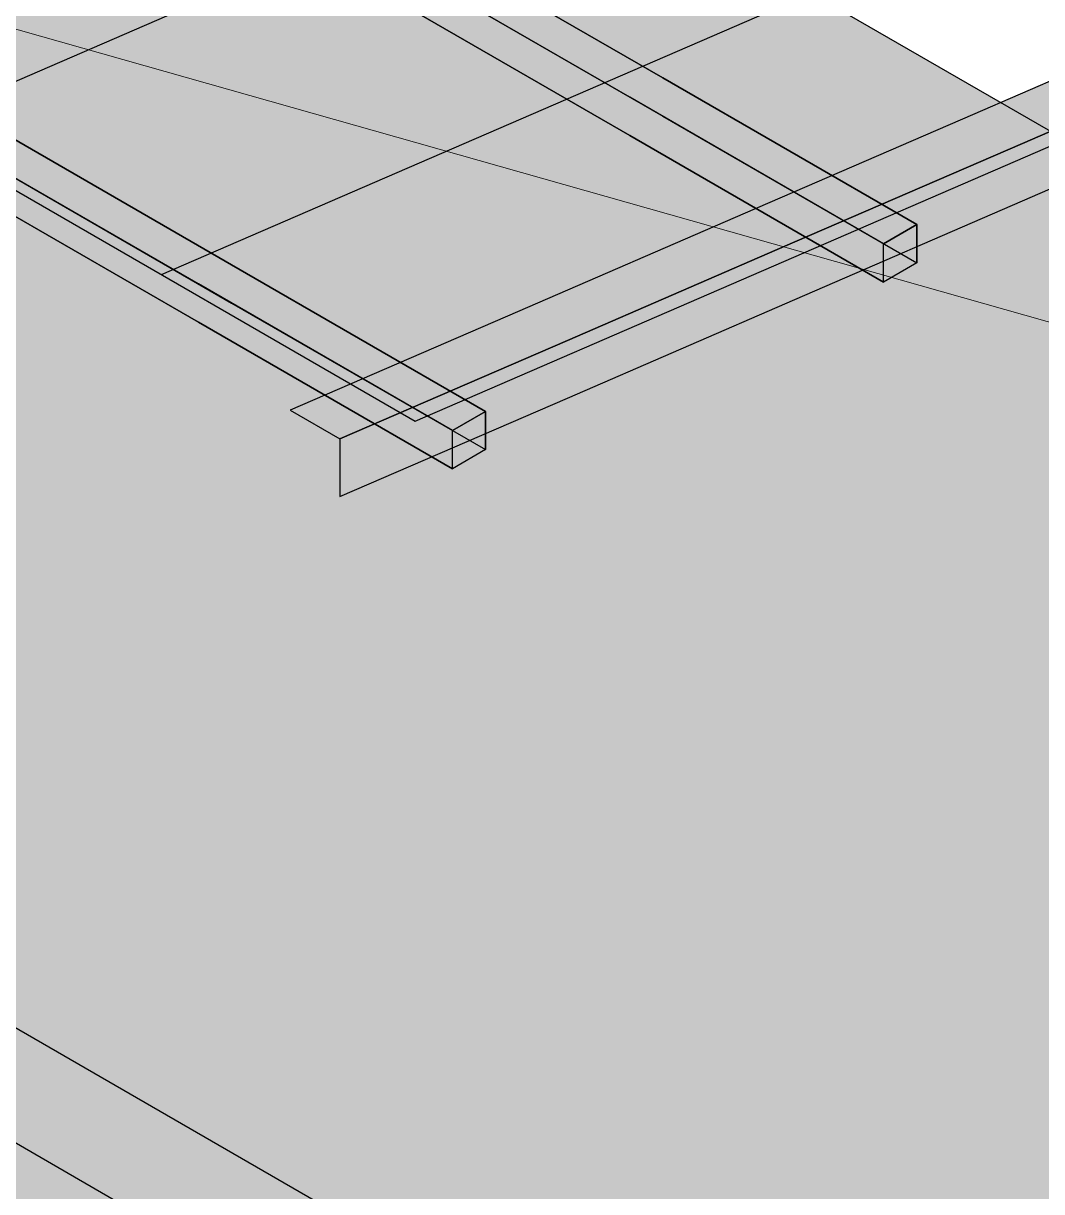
# Model space of a CAD drawing. Header units: metres. Extents: x 0 to 34.2, y 0 to 17.8.
# Drawn here: x 11.389 to 12.718, y 6.244 to 7.768 of the extents above; entities that cross this region are included whole.
import ezdxf

# ---------------------------------------------------------------- set-up
doc = ezdxf.new("R2010")
doc.units = ezdxf.units.M
doc.header["$LTSCALE"] = 0.25
doc.layers.add('ISO-ARISTAS', color=8, linetype='CONTINUOUS')
doc.layers.add('ISO-CONCRETO-SUP', color=254, linetype='CONTINUOUS', true_color=0xe8e8e8)
doc.layers.add('LLAMADAS', color=30, linetype='CONTINUOUS', lineweight=18)

msp = doc.modelspace()

# ---------------------------------------------------------------- linework, layer by layer
at = {"layer": 'ISO-ARISTAS', "color": 250}
for p, q in [((11.2372, 7.6317), (13.3269, 8.5366)), ((11.5687, 7.4404), (13.6584, 8.3452)), ((10.0771, 8.3015), (11.9001, 7.249)), ((11.9001, 7.249), (13.9898, 8.1539)), ((12.2104, 7.9269), (12.881, 7.5397)), ((12.2234, 7.697), (11.8919, 7.8884)), ((11.8919, 7.8884), (12.2234, 7.697)), ((12.1801, 7.672), (11.8486, 7.8634)), ((12.1801, 7.672), (11.8486, 7.8634)), ((11.8919, 7.8384), (12.2234, 7.647)), ((11.8919, 7.8384), (12.2234, 7.647)), ((12.1801, 7.622), (11.8486, 7.8134)), ((11.8486, 7.8134), (12.1801, 7.622)), ((12.9246, 7.7775), (12.6276, 7.649)), ((12.6926, 7.6115), (12.9895, 7.74)), ((12.9895, 7.74), (12.6926, 7.6115)), ((12.5548, 7.5056), (12.2234, 7.697)), ((12.2234, 7.697), (12.5548, 7.5056)), ((12.5115, 7.4806), (12.1801, 7.672)), ((12.5115, 7.4806), (12.1801, 7.672)), ((12.6926, 7.5365), (12.9895, 7.665)), ((11.6605, 7.4532), (11.329, 7.6446)), ((11.329, 7.6446), (11.6605, 7.4532)), ((12.2234, 7.647), (12.5548, 7.4556)), ((12.2234, 7.647), (12.5548, 7.4556)), ((12.6276, 7.649), (12.3307, 7.5204)), ((11.6172, 7.4282), (11.2857, 7.6196)), ((11.6172, 7.4282), (11.2857, 7.6196)), ((12.5115, 7.4306), (12.1801, 7.622)), ((12.1801, 7.622), (12.5115, 7.4306)), ((12.3957, 7.4829), (12.6926, 7.6115)), ((12.6926, 7.6115), (12.3957, 7.4829)), ((11.329, 7.5946), (11.6605, 7.4032)), ((11.329, 7.5946), (11.6605, 7.4032)), ((11.6172, 7.3782), (11.2857, 7.5696)), ((11.2857, 7.5696), (11.6172, 7.3782)), ((12.3957, 7.4079), (12.6926, 7.5365)), ((12.3307, 7.5204), (12.0338, 7.3918)), ((12.5548, 7.5056), (12.5115, 7.4806)), ((12.5115, 7.4806), (12.5548, 7.5056)), ((12.5548, 7.4556), (12.5548, 7.5056)), ((12.5548, 7.5056), (12.5548, 7.4556)), ((12.3957, 7.4829), (12.0987, 7.3543)), ((12.0987, 7.3543), (12.3957, 7.4829)), ((12.5115, 7.4306), (12.5115, 7.4806)), ((12.5115, 7.4306), (12.5115, 7.4806)), ((12.5548, 7.4556), (12.5115, 7.4306)), ((12.5548, 7.4556), (12.5115, 7.4306)), ((11.9919, 7.2619), (11.6605, 7.4532)), ((11.6605, 7.4532), (11.9919, 7.2619)), ((11.9486, 7.2369), (11.6172, 7.4282)), ((11.9486, 7.2369), (11.6172, 7.4282)), ((11.6605, 7.4032), (11.9919, 7.2119)), ((11.6605, 7.4032), (11.9919, 7.2119)), ((12.0987, 7.2793), (12.3957, 7.4079)), ((12.0338, 7.3918), (11.7369, 7.2633)), ((11.9486, 7.1869), (11.6172, 7.3782)), ((11.6172, 7.3782), (11.9486, 7.1869)), ((11.8018, 7.2258), (12.0987, 7.3543)), ((12.0987, 7.3543), (11.8018, 7.2258)), ((11.8018, 7.1508), (12.0987, 7.2793)), ((11.7369, 7.2633), (11.8018, 7.2258)), ((11.9919, 7.2619), (11.9486, 7.2369)), ((11.9486, 7.2369), (11.9919, 7.2619)), ((11.9919, 7.2119), (11.9919, 7.2619)), ((11.9919, 7.2619), (11.9919, 7.2119)), ((11.9486, 7.1869), (11.9486, 7.2369)), ((11.9486, 7.1869), (11.9486, 7.2369)), ((11.8018, 7.2258), (11.8018, 7.1508)), ((11.9919, 7.2119), (11.9486, 7.1869)), ((11.9919, 7.2119), (11.9486, 7.1869)), ((11.8629, 6.1775), (11.1923, 6.5647)), ((11.8629, 6.1775), (11.1923, 6.5647)), ((11.1923, 6.4147), (11.8629, 6.0275)), ((11.1923, 6.4147), (11.8629, 6.0275))]:
    msp.add_line(p, q, dxfattribs=at)
at = {"layer": 'ISO-CONCRETO-SUP', "true_color": 0xc9c7c0}
for points in [[(11.5397, 8.3141), (12.2104, 7.9269), (10.9768, 7.9891), (11.6475, 7.6019)], [(10.9768, 7.9891), (11.6475, 7.6019), (10.4139, 7.6641), (11.0845, 7.2769)], [(12.2104, 7.9269), (12.881, 7.5397), (11.6475, 7.6019), (12.3181, 7.2147)], [(11.6475, 7.6019), (12.3181, 7.2147), (11.0845, 7.2769), (11.7552, 6.8897)], [(12.881, 7.5397), (13.5516, 7.1525), (12.3181, 7.2147), (12.9887, 6.8275)], [(11.0845, 7.2769), (11.7552, 6.8897), (10.5216, 6.9519), (11.1923, 6.5647)], [(12.3181, 7.2147), (12.9887, 6.8275), (11.7552, 6.8897), (12.4258, 6.5025)], [(11.7552, 6.8897), (12.4258, 6.5025), (11.1923, 6.5647), (11.8629, 6.1775)], [(12.9887, 6.8275), (13.6593, 6.4403), (12.4258, 6.5025), (13.0964, 6.1153)], [(12.4258, 6.5025), (13.0964, 6.1153), (11.8629, 6.1775), (12.5335, 5.7903)]]:
    msp.add_solid(points, dxfattribs=at)
at = {"layer": 'ISO-CONCRETO-SUP', "true_color": 0x6b737d}
for points in [[(11.8919, 7.8884), (12.2234, 7.697), (11.8486, 7.8634), (12.1801, 7.672)], [(11.8919, 7.8384), (12.2234, 7.647), (11.8486, 7.8134), (12.1801, 7.622)], [(12.2234, 7.697), (12.5548, 7.5056), (12.1801, 7.672), (12.5115, 7.4806)], [(11.329, 7.6446), (11.6605, 7.4532), (11.2857, 7.6196), (11.6172, 7.4282)], [(12.2234, 7.647), (12.5548, 7.4556), (12.1801, 7.622), (12.5115, 7.4306)], [(11.329, 7.5946), (11.6605, 7.4032), (11.2857, 7.5696), (11.6172, 7.3782)], [(11.6605, 7.4532), (11.9919, 7.2619), (11.6172, 7.4282), (11.9486, 7.2369)], [(11.6605, 7.4032), (11.9919, 7.2119), (11.6172, 7.3782), (11.9486, 7.1869)]]:
    msp.add_solid(points, dxfattribs=at)
at = {"layer": 'ISO-CONCRETO-SUP', "true_color": 0x616771}
for points in [[(11.8919, 7.8384), (12.2234, 7.647), (11.8919, 7.8884), (12.2234, 7.697)], [(11.8486, 7.8134), (12.1801, 7.622), (11.8486, 7.8634), (12.1801, 7.672)], [(12.2234, 7.647), (12.5548, 7.4556), (12.2234, 7.697), (12.5548, 7.5056)], [(12.1801, 7.622), (12.5115, 7.4306), (12.1801, 7.672), (12.5115, 7.4806)], [(11.329, 7.5946), (11.6605, 7.4032), (11.329, 7.6446), (11.6605, 7.4532)], [(11.2857, 7.5696), (11.6172, 7.3782), (11.2857, 7.6196), (11.6172, 7.4282)], [(11.6605, 7.4032), (11.9919, 7.2119), (11.6605, 7.4532), (11.9919, 7.2619)], [(11.6172, 7.3782), (11.9486, 7.1869), (11.6172, 7.4282), (11.9486, 7.2369)]]:
    msp.add_solid(points, dxfattribs=at)
at = {"layer": 'ISO-CONCRETO-SUP', "true_color": 0x686f79}
for points in [[(12.6276, 7.649), (12.6926, 7.6115), (12.9246, 7.7775), (12.9895, 7.74)], [(12.3307, 7.5204), (12.3957, 7.4829), (12.6276, 7.649), (12.6926, 7.6115)], [(12.0338, 7.3918), (12.0987, 7.3543), (12.3307, 7.5204), (12.3957, 7.4829)], [(11.7369, 7.2633), (11.8018, 7.2258), (12.0338, 7.3918), (12.0987, 7.3543)]]:
    msp.add_solid(points, dxfattribs=at)
at = {"layer": 'ISO-CONCRETO-SUP', "true_color": 0x575d65}
for points in [[(12.6926, 7.5365), (12.9895, 7.665), (12.6926, 7.6115), (12.9895, 7.74)], [(12.3957, 7.4079), (12.6926, 7.5365), (12.3957, 7.4829), (12.6926, 7.6115)], [(12.5548, 7.4556), (12.5115, 7.4306), (12.5548, 7.5056), (12.5115, 7.4806)], [(12.0987, 7.2793), (12.3957, 7.4079), (12.0987, 7.3543), (12.3957, 7.4829)], [(11.8018, 7.1508), (12.0987, 7.2793), (11.8018, 7.2258), (12.0987, 7.3543)], [(11.9919, 7.2119), (11.9486, 7.1869), (11.9919, 7.2619), (11.9486, 7.2369)]]:
    msp.add_solid(points, dxfattribs=at)
at = {"layer": 'ISO-CONCRETO-SUP', "true_color": 0xb5b3ad}
msp.add_solid([(11.1923, 6.4147), (11.8629, 6.0275), (11.1923, 6.5647), (11.8629, 6.1775)], dxfattribs=at)
at = {"layer": 'ISO-CONCRETO-SUP', "true_color": 0xb9c7a5}
msp.add_solid([(11.1923, 6.4147), (11.8629, 6.0275), (10.4994, 6.0147), (11.1701, 5.6275)], dxfattribs=at)
at = {"layer": 'LLAMADAS'}
msp.add_line((18.48, 5.7486), (6.4, 9.1715), dxfattribs=at)

doc.saveas('drawing.dxf')
